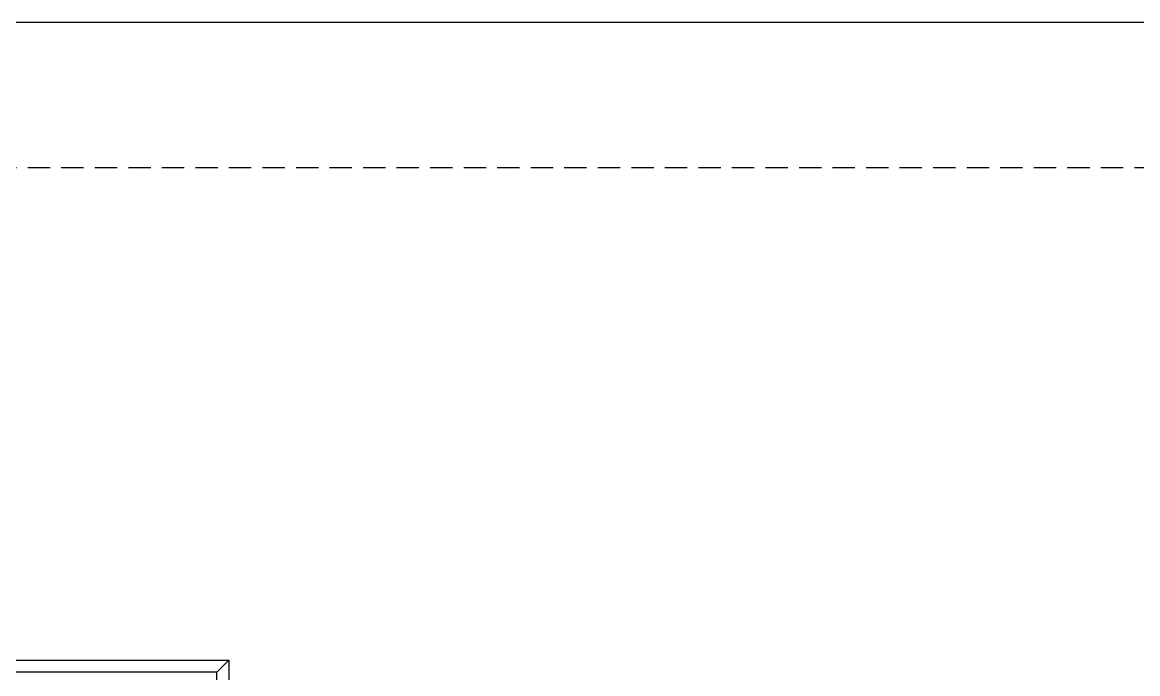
# Model space of a CAD drawing. Header units: millimetres. Extents: x 999 to 1260, y -38 to 225.
# Drawn here: x 1055.63 to 1068.11, y 69.11 to 76.39 of the extents above; entities that cross this region are included whole.
import ezdxf
from ezdxf.enums import TextEntityAlignment as Align

# ---------------------------------------------------------------- set-up
doc = ezdxf.new("R2010")
doc.units = ezdxf.units.MM
doc.linetypes.add('HIDDEN', pattern=[0.375, 0.25, -0.125])
doc.layers.add('I-ARQ', color=8, linetype='Continuous')
doc.styles.add('ROMANS', font='romans', dxfattribs={"oblique": 15})

# ---------------------------------------------------------------- blocks, each defined once
blk = doc.blocks.new('praça')
at = {"layer": 'I-ARQ', "ltscale": 10}
for p, q in [((1245.121, 37.839), (1245.121, 32.839)), ((1244.986, 32.974), (1244.986, 37.704)), ((1240.256, 32.974), (1244.986, 32.974)), ((1244.986, 32.974), (1245.121, 32.839)), ((1245.121, 32.839), (1240.121, 32.839))]:
    blk.add_line(p, q, dxfattribs=at)
at = {"layer": 'I-ARQ', "linetype": 'HIDDEN'}
blk.add_line((1250.631, 37.337), (1250.631, 13.537), dxfattribs=at)
at = {"layer": 'I-ARQ'}
blk.add_line((1252.254, 14.049), (1252.254, 36.789), dxfattribs=at)
at = {"layer": 'I-ARQ', "width": 1, "flags": 3}
blk.add_attdef('CODIGO', text='', height=0.024, rotation=360, dxfattribs=at).set_placement((1257.016, 34.844), align=Align.MIDDLE)
at = {"layer": 'I-ARQ', "text_generation_flag": 4, "width": 1, "flags": 3}
blk.add_attdef('CODIGO', text='', height=0.024, rotation=360, dxfattribs=at).set_placement((1258.871, 16.028), align=Align.MIDDLE)
at = {"layer": 'I-ARQ', "style": 'ROMANS', "width": 1}
blk.add_attdef('0.00', (1278.703, -45.867), '', height=0.36, dxfattribs=at)

msp = doc.modelspace()

# ---------------------------------------------------------------- block references
at = {"layer": 'I-ARQ', "rotation": 90}
msp.add_blockref('praça', (1090.782, -1175.864), dxfattribs=at)

doc.saveas('drawing.dxf')
